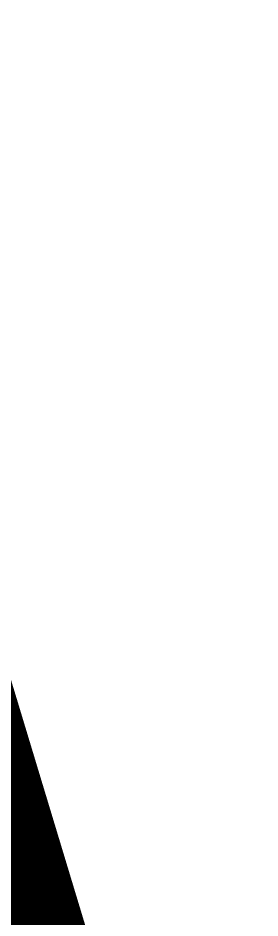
# Model space of a CAD drawing. Extents: x -4 to 157, y -7 to 87.
# Drawn here: x 50.584 to 50.6062, y 26.6371 to 26.7196 of the extents above; entities that cross this region are included whole.
import ezdxf

# ---------------------------------------------------------------- set-up
doc = ezdxf.new("R2010")
doc.units = 0
doc.layers.add('2D_LINE_126', color=255, linetype='CONTINUOUS')

# ---------------------------------------------------------------- blocks, each defined once
blk = doc.blocks.new('SMOOTH_0$0254')
at = {"const_width": 0.0127}
blk.add_lwpolyline([(-0.00635, 0, 1), (0.00635, 0, 1)], format="xyb", close=True, dxfattribs=at)
blk = doc.blocks.new('DRAWING_203')
at = {"layer": '2D_LINE_126', "const_width": 0.0254}
for points in [[(2.082976, -3.139695), (2.04506, -3.01435)], [(1.640004, -3.488046), (2.061002, -3.067046)], [(1.640473, -3.489075), (2.061351, -3.068198)], [(1.640944, -3.490099), (2.061697, -3.069347)], [(1.641415, -3.491123), (2.062046, -3.070495)], [(1.641888, -3.492151), (2.062394, -3.071645)], [(1.642356, -3.493176), (2.062741, -3.072793)], [(1.642829, -3.494203), (2.063088, -3.073944)], [(1.6433, -3.495229), (2.063437, -3.075093)], [(1.643771, -3.496254), (2.063785, -3.076243)], [(1.644241, -3.497281), (2.064129, -3.077391)], [(1.644712, -3.498308), (2.064477, -3.078541)], [(1.645184, -3.499334), (2.064825, -3.079691)], [(1.645653, -3.500359), (2.065173, -3.080839)], [(1.646125, -3.501384), (2.065521, -3.081989)], [(1.646595, -3.502411), (2.065869, -3.083138)], [(1.647067, -3.503435), (2.066216, -3.084287)], [(1.647537, -3.504463), (2.066563, -3.085436)], [(1.648009, -3.505487), (2.066911, -3.086585)], [(1.648477, -3.506514), (2.067259, -3.087735)], [(1.648949, -3.507541), (2.067605, -3.088881)], [(1.649421, -3.508565), (2.067954, -3.09003)], [(1.649891, -3.509593), (2.068302, -3.091181)], [(1.650361, -3.510619), (2.068651, -3.092329)], [(1.650833, -3.511645), (2.068999, -3.093479)], [(1.651303, -3.512669), (2.069345, -3.094629)], [(1.651775, -3.513696), (2.069694, -3.095777)]]:
    blk.add_lwpolyline(points, dxfattribs=at)
at = {"layer": '2D_LINE_126'}
for p in [(2.061002, -3.067046), (2.061351, -3.068198), (2.061697, -3.069347), (2.062046, -3.070495), (2.062394, -3.071645), (2.062741, -3.072793), (2.063088, -3.073944), (2.063437, -3.075093), (2.063785, -3.076243), (2.064129, -3.077391), (2.064477, -3.078541), (2.064825, -3.079691), (2.065173, -3.080839), (2.065521, -3.081989), (2.065869, -3.083138), (2.066216, -3.084287), (2.066563, -3.085436), (2.066911, -3.086585), (2.067259, -3.087735), (2.067605, -3.088881), (2.067954, -3.09003), (2.068302, -3.091181), (2.068651, -3.092329), (2.068999, -3.093479), (2.069345, -3.094629), (2.069694, -3.095777)]:
    blk.add_blockref('SMOOTH_0$0254', p, dxfattribs=at)

msp = doc.modelspace()

# ---------------------------------------------------------------- block references
msp.add_blockref('DRAWING_203', (48.510537, 29.721265))

doc.saveas('drawing.dxf')
